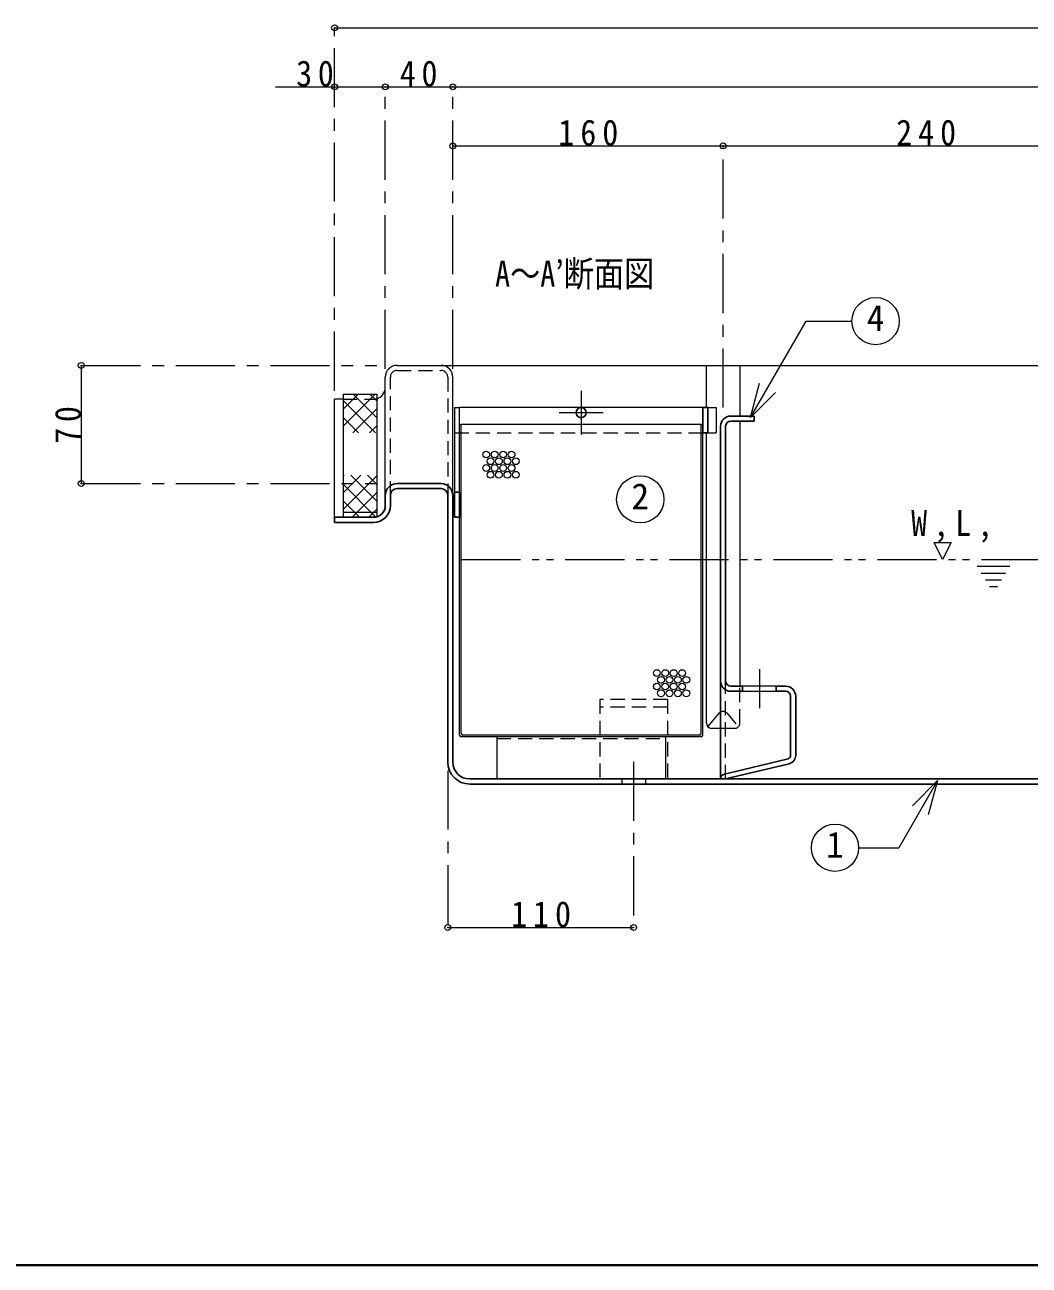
# Model space of a CAD drawing. Units: millimetres at full size, sheet at 1:7. Extents: x -1472 to 1363, y -987 to 980.
# Drawn here: x -825 to -230, y -987 to -253 of the extents above; entities that cross this region are included whole.
import ezdxf
from ezdxf.enums import TextEntityAlignment as Align

# ---------------------------------------------------------------- set-up
doc = ezdxf.new("R2010")
doc.units = ezdxf.units.MM
doc.header["$LTSCALE"] = 7
doc.header["$PDMODE"] = 32
doc.header["$PDSIZE"] = 3.5
for name, pattern in [('CHAIN1', [8, 5, -1, 1, -1]), ('DASHED1', [1.8, 1.2, -0.6]), ('DOUBLE_CHAIN1', [8.8, 5, -1, 0.6, -0.6, 0.6, -1])]:
    doc.linetypes.add(name, pattern=pattern)
doc.layers.add('0-0____1', color=4, linetype='Continuous', lineweight=9)
doc.styles.add('ＭＳ ゴシック', font='')
doc.styles.get('ＭＳ ゴシック').set_extended_font_data('MS Gothic')

msp = doc.modelspace()

# ---------------------------------------------------------------- linework, layer by layer
at = {"layer": '0-0____1', "linetype": 'CHAIN1'}
for p, q in [((-641.501, -469.38), (-641.501, -254.38)), ((-611.501, -456.38), (-611.501, -289.38)), ((-571.501, -456.38), (-571.501, -289.38)), ((-411.501, -479.38), (-411.501, -324.38)), ((-791.501, -454.38), (-616.501, -454.38)), ((-495.501, -469.38), (-495.501, -495.38)), ((-508.501, -482.38), (-482.501, -482.38)), ((-791.501, -524.38), (-616.501, -524.38)), ((-390.001, -634.38), (-390.001, -657.38)), ((-464.501, -689.18), (-464.501, -787.38)), ((-574.501, -694.38), (-574.501, -787.38))]:
    msp.add_line(p, q, dxfattribs=at)
at = {"layer": '0-0____1'}
for p, q in [((-641.501, -254.38), (298.499, -254.38)), ((-676.501, -289.38), (-611.501, -289.38)), ((-611.501, -289.38), (-571.501, -289.38)), ((-571.501, -289.38), (228.499, -289.38)), ((-571.501, -324.38), (-411.501, -324.38)), ((-411.501, -324.38), (-171.501, -324.38)), ((-791.501, -454.38), (-791.501, -524.38)), ((-578.501, -454.38), (235.499, -454.38)), ((-421.404, -479.38), (-421.404, -454.38)), ((-401.599, -454.38), (-401.599, -484.38)), ((-636.501, -480.406), (-627.476, -471.38)), ((-636.501, -471.38), (-636.501, -544.38)), ((-636.501, -490.305), (-617.576, -471.38)), ((-636.501, -475.257), (-617.378, -494.38)), ((-630.479, -471.38), (-616.501, -485.358)), ((-620.579, -471.38), (-616.501, -475.458)), ((-630.677, -494.38), (-616.501, -480.205)), ((-423.501, -479.38), (-567.501, -479.38)), ((-636.501, -485.157), (-627.278, -494.38)), ((-620.777, -494.38), (-616.501, -490.104)), ((-424.501, -489.38), (-566.501, -489.38)), ((-401.599, -487.38), (-401.599, -644.38)), ((-421.404, -666.38), (-421.404, -494.38)), ((-636.501, -529.903), (-625.978, -519.38)), ((-636.501, -520.004), (-635.878, -519.38)), ((-636.501, -539.803), (-616.501, -519.803)), ((-631.976, -519.38), (-616.501, -534.855)), ((-622.077, -519.38), (-616.501, -524.956)), ((-636.501, -524.755), (-617.032, -544.224)), ((-636.501, -534.654), (-626.775, -544.38)), ((-631.179, -544.38), (-616.501, -529.702)), ((-636.501, -541.38), (-616.501, -541.38)), ((-621.28, -544.38), (-616.501, -539.602)), ((-420.53, -668.497), (-413.633, -660.269)), ((-413.001, -669.38), (-418.404, -669.38)), ((-574.501, -787.38), (-464.501, -787.38))]:
    msp.add_line(p, q, dxfattribs=at)
at = {"layer": '0-0____1', "color": 7, "lineweight": 18}
for p, q in [((-395.323, -485.235), (-362.371, -428.162)), ((-362.371, -428.162), (-335.2, -428.162)), ((-604.501, -454.38), (-578.501, -454.38)), ((-611.501, -531.38), (-611.501, -461.38)), ((-571.501, -531.38), (-571.501, -461.38)), ((-395.323, -485.235), (-389.887, -464.951)), ((-636.501, -474.38), (-641.501, -474.38)), ((-641.501, -544.38), (-641.501, -474.38)), ((-395.323, -485.235), (-380.473, -470.386)), ((-570.501, -479.38), (-567.501, -479.38)), ((-570.501, -479.38), (-570.501, -529.38)), ((-567.501, -529.38), (-567.501, -479.38)), ((-420.501, -479.38), (-415.501, -479.38)), ((-567.501, -489.38), (-566.501, -489.38)), ((-566.501, -672.38), (-566.501, -489.38)), ((-424.501, -672.38), (-424.501, -489.38)), ((-424.501, -489.38), (-423.501, -489.38)), ((-423.501, -673.38), (-423.501, -494.38)), ((-420.501, -494.38), (-415.501, -494.38)), ((-567.501, -673.38), (-567.501, -544.38)), ((-380.001, -644.38), (-400.001, -644.38)), ((-400.001, -647.38), (-380.001, -647.38)), ((-424.501, -674.38), (-566.501, -674.38)), ((-425.501, -673.38), (-565.501, -673.38)), ((-545.501, -674.38), (-545.501, -699.38)), ((-445.501, -674.38), (-445.501, -699.38)), ((-284.567, -700.355), (-307.519, -740.108)), ((-284.567, -700.355), (-299.417, -715.204)), ((-284.567, -700.355), (-290.002, -720.639)), ((-331.243, -740.108), (-307.519, -740.108))]:
    msp.add_line(p, q, dxfattribs=at)
at = {"layer": '0-0____1', "color": 7, "linetype": 'DASHED1', "lineweight": 18}
for p, q in [((-608.501, -531.38), (-608.501, -461.38)), ((-604.501, -457.38), (-578.501, -457.38)), ((-574.501, -461.38), (-574.501, -531.38)), ((-636.501, -474.38), (-618.501, -474.38)), ((-410.001, -699.38), (-410.001, -641.38))]:
    msp.add_line(p, q, dxfattribs=at)
at = {"layer": '0-0____1', "color": 5, "lineweight": 25}
for p, q in [((-420.501, -479.38), (-420.501, -494.38)), ((-407.001, -484.38), (-393.001, -484.38)), ((-393.001, -484.38), (-393.001, -487.38)), ((-413.001, -490.38), (-413.001, -699.38)), ((-410.001, -641.38), (-410.001, -490.38)), ((-407.001, -487.38), (-393.001, -487.38)), ((-423.501, -494.38), (-420.501, -494.38)), ((-604.501, -524.38), (-578.501, -524.38)), ((-604.501, -527.38), (-578.501, -527.38)), ((-611.501, -537.38), (-611.501, -531.38)), ((-608.501, -531.38), (-608.501, -537.38)), ((-574.501, -531.38), (-574.501, -689.38)), ((-571.501, -689.38), (-571.501, -531.38)), ((-570.501, -529.38), (-570.501, -544.38)), ((-570.501, -529.38), (-567.501, -529.38)), ((-567.501, -544.38), (-567.501, -529.38)), ((-641.501, -544.38), (-641.501, -547.38)), ((-641.501, -544.38), (-618.501, -544.38)), ((-641.501, -547.38), (-618.501, -547.38)), ((-570.501, -544.38), (-567.501, -544.38)), ((-407.001, -644.38), (-400.001, -644.38)), ((-400.001, -644.38), (-400.001, -647.38)), ((-380.001, -644.38), (-380.001, -647.38)), ((-380.001, -644.38), (-374.501, -644.38)), ((-400.001, -647.38), (-407.001, -647.38)), ((-374.501, -647.38), (-380.001, -647.38)), ((-371.501, -685.442), (-371.501, -650.38)), ((-368.501, -685.442), (-368.501, -650.38)), ((-410.704, -696.464), (-373.033, -687.386)), ((-372.33, -690.303), (-410.001, -699.38)), ((218.499, -699.38), (-561.501, -699.38)), ((-561.501, -702.38), (218.499, -702.38))]:
    msp.add_line(p, q, dxfattribs=at)
at = {"layer": '0-0____1', "linetype": 'DASHED1'}
for p, q in [((-570.501, -494.38), (-423.501, -494.38)), ((-401.599, -666.38), (-401.599, -644.38)), ((-444.501, -652.38), (-484.501, -652.38)), ((-484.501, -652.38), (-484.501, -702.38)), ((-444.501, -652.38), (-444.501, -702.38)), ((-444.501, -656.88), (-484.501, -656.88)), ((-409.37, -660.269), (-402.473, -668.497)), ((-545.501, -675.38), (-445.501, -675.38)), ((-404.599, -669.38), (-413.001, -669.38)), ((-484.501, -699.18), (-444.501, -699.18)), ((-471.501, -699.18), (-471.501, -702.38)), ((-457.501, -699.18), (-457.501, -702.38))]:
    msp.add_line(p, q, dxfattribs=at)
at = {"layer": '0-0____1', "linetype": 'DOUBLE_CHAIN1'}
for p, q in [((-566.501, -569.38), (102.499, -569.38)), ((-261.004, -573.38), (-241.804, -573.38)), ((-258.604, -577.38), (-244.204, -577.38)), ((-256.204, -581.38), (-246.604, -581.38)), ((-253.804, -585.38), (-249.004, -585.38))]:
    msp.add_line(p, q, dxfattribs=at)
at = {"layer": '0-0____1', "color": 1, "lineweight": 40}
msp.add_line((1363.499, -987.38), (-1471.501, -987.38), dxfattribs=at)
at = {"layer": '0-0____1'}
msp.add_lwpolyline([(-636.501, -471.38), (-616.501, -471.38), (-616.501, -544.088)], dxfattribs=at)
at = {"layer": '0-0____1', "color": 5, "lineweight": 25}
msp.add_lwpolyline([(-423.501, -494.38), (-423.501, -479.38), (-420.501, -479.38)], dxfattribs=at)
at = {"layer": '0-0____1', "color": 7, "lineweight": 18}
msp.add_lwpolyline([(-415.501, -479.38), (-415.501, -480.521), (-415.501, -494.38)], dxfattribs=at)
at = {"layer": '0-0____1'}
msp.add_lwpolyline([(-281.501, -569.38), (-286.501, -559.38), (-276.501, -559.38)], close=True, dxfattribs=at)
at = {"layer": '0-0____1', "color": 7, "lineweight": 18}
for centre in [(-321.2, -428.162), (-460.513, -533.723), (-345.243, -740.108)]:
    msp.add_circle(centre, 14, dxfattribs=at)
at = {"layer": '0-0____1', "color": 5, "lineweight": 25}
msp.add_circle((-495.501, -482.38), 3, dxfattribs=at)
at = {"layer": '0-0____1'}
for centre in [(-551.71, -507.154), (-546.71, -507.154), (-541.71, -507.154), (-536.71, -507.154), (-551.71, -515.154), (-549.21, -511.154), (-546.71, -515.154), (-544.21, -511.154), (-541.71, -515.154), (-539.21, -511.154), (-536.71, -515.154), (-534.21, -511.154), (-549.21, -519.154), (-544.21, -519.154), (-539.21, -519.154), (-534.21, -519.154), (-450.749, -636.617), (-448.249, -640.617), (-445.749, -636.617), (-443.249, -640.617), (-440.749, -636.617), (-438.249, -640.617), (-435.749, -636.617), (-433.249, -640.617), (-450.749, -644.617), (-445.749, -644.617), (-440.749, -644.617), (-435.749, -644.617), (-448.249, -648.617), (-443.249, -648.617), (-438.249, -648.617), (-433.249, -648.617)]:
    msp.add_circle(centre, 2, dxfattribs=at)
at = {"layer": '0-0____1', "color": 7, "lineweight": 18}
for centre, radius, start, end in [((-604.501, -461.38), 7, 90, 180), ((-578.501, -461.38), 7, 0, 90), ((-618.501, -467.38), 7, 286.60155, 0), ((-566.501, -673.38), 1, 180, 270), ((-565.501, -672.38), 1, 180, 270), ((-425.501, -672.38), 1, 270, 0), ((-424.501, -673.38), 1, 270, 0)]:
    msp.add_arc(centre, radius, start, end, dxfattribs=at)
at = {"layer": '0-0____1', "color": 7, "linetype": 'DASHED1', "lineweight": 18}
for centre, radius, start, end in [((-604.501, -461.38), 4, 90, 180), ((-578.501, -461.38), 4, 0, 90), ((-618.501, -467.38), 7, 270, 286.60155)]:
    msp.add_arc(centre, radius, start, end, dxfattribs=at)
at = {"layer": '0-0____1', "color": 5, "lineweight": 25}
for centre, radius, start, end in [((-407.001, -490.38), 6, 90, 180), ((-407.001, -490.38), 3, 90, 180), ((-604.501, -531.38), 7, 90, 180), ((-604.501, -531.38), 4, 90, 180), ((-578.501, -531.38), 7, 0, 90), ((-578.501, -531.38), 4, 0, 90), ((-618.501, -537.38), 7, 270, 0), ((-618.501, -537.38), 10, 270, 0), ((-407.001, -641.38), 6, 180, 270), ((-407.001, -641.38), 3, 180, 270), ((-374.501, -650.38), 6, 0, 90), ((-374.501, -650.38), 3, 0, 90), ((-561.501, -689.38), 13, 180, 270), ((-561.501, -689.38), 10, 180, 270), ((-373.501, -685.442), 2, 283.54794, 0), ((-373.501, -685.442), 5, 283.54794, 0), ((-410.001, -699.38), 3, 103.54794, 180)]:
    msp.add_arc(centre, radius, start, end, dxfattribs=at)
at = {"layer": '0-0____1'}
for centre, start, end in [((-411.501, -662.38), 120, 135.27973), ((-418.404, -666.38), 180, 270)]:
    msp.add_arc(centre, 3, start, end, dxfattribs=at)
at = {"layer": '0-0____1', "linetype": 'DASHED1'}
for centre, start, end in [((-411.501, -662.38), 44.72027, 120), ((-404.599, -666.38), 270, 0)]:
    msp.add_arc(centre, 3, start, end, dxfattribs=at)
at = {"layer": '0-0____1'}
for p in [(-641.501, -254.38), (-641.501, -289.38), (-611.501, -289.38), (-571.501, -289.38), (-571.501, -324.38), (-411.501, -324.38), (-791.501, -454.38), (-791.501, -524.38), (-574.501, -787.38), (-464.501, -787.38)]:
    msp.add_point(p, dxfattribs=at)

# ---------------------------------------------------------------- texts
at = {"layer": '0-0____1', "color": 7, "style": 'ＭＳ ゴシック', "width": 0.85}
msp.add_text('A～A’断面図', height=15.4, dxfattribs=at).set_placement((-546.501, -412.38), align=Align.BOTTOM_LEFT)
at = {"layer": '0-0____1', "color": 7, "style": 'ＭＳ ゴシック'}
for s, p in [('4', (-326.45, -438.662)), ('2', (-465.763, -544.223)), ('1', (-350.493, -750.608))]:
    msp.add_text(s, height=15.4, dxfattribs=at).set_placement(p, align=Align.BOTTOM_LEFT)
at = {"layer": '0-0____1', "color": 7, "char_height": 15.4, "attachment_point": 7, "style": 'ＭＳ ゴシック'}
for s, insert in [('\\T1.36;\\W0.9;30', (-664.251, -289.38)), ('\\T1.36;\\W0.9;40', (-602.876, -289.38)), ('\\T1.38;\\W0.9;160', (-509.001, -324.38)), ('\\T1.38;\\W0.9;240', (-309.001, -324.38)), ('\\T1.38;\\W0.9;W,L,', (-300.126, -559.38)), ('\\T1.38;\\W0.9;110', (-537.001, -787.38))]:
    msp.add_mtext(s, dxfattribs=dict(at, insert=insert))
at = {"layer": '0-0____1', "color": 7, "insert": (-791.501, -500.755), "char_height": 15.4, "attachment_point": 7, "rotation": 90, "style": 'ＭＳ ゴシック'}
msp.add_mtext('\\T1.36;\\W0.9;70', dxfattribs=at)

doc.saveas('drawing.dxf')
